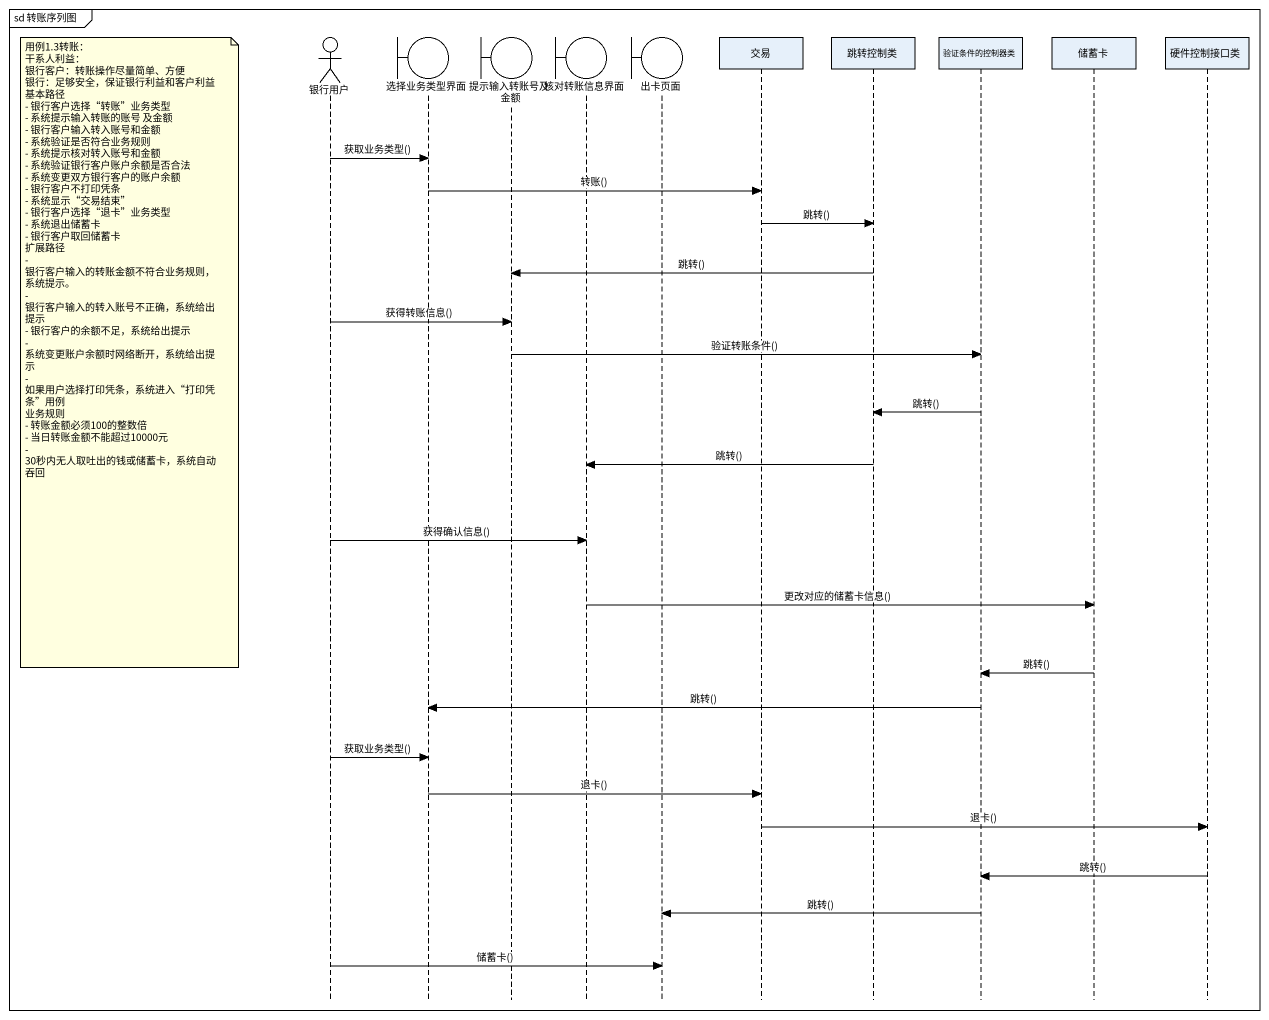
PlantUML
@startuml
mainframe sd 转账序列图
hide footbox
actor 银行用户
boundary 选择业务类型界面
boundary 提示输入转账号及金额
boundary 核对转账信息界面
boundary 出卡页面
participant 交易
participant 跳转控制类
participant 验证条件的控制器类
participant 储蓄卡
participant 硬件控制接口类

银行用户 -> 选择业务类型界面 : 获取业务类型()
选择业务类型界面 -> 交易 : 转账()
交易 -> 跳转控制类 : 跳转()
跳转控制类 -> 提示输入转账号及金额 : 跳转()
银行用户 -> 提示输入转账号及金额 : 获得转账信息()
note left of 银行用户
  用例1.3转账：
  干系人利益：
  银行客户：转账操作尽量简单、方便
  银行：足够安全，保证银行利益和客户利益
  基本路径
  - 银行客户选择“转账”业务类型
  - 系统提示输入转账的账号 及金额
  - 银行客户输入转入账号和金额
  - 系统验证是否符合业务规则
  - 系统提示核对转入账号和金额
  - 系统验证银行客户账户余额是否合法
  - 系统变更双方银行客户的账户余额
  - 银行客户不打印凭条
  - 系统显示“交易结束”
  - 银行客户选择“退卡”业务类型
  - 系统退出储蓄卡
  - 银行客户取回储蓄卡
  扩展路径
  - 银行客户输入的转账金额不符合业务规则，系统提示。
  - 银行客户输入的转入账号不正确，系统给出提示
  - 银行客户的余额不足，系统给出提示
  - 系统变更账户余额时网络断开，系统给出提示
  - 如果用户选择打印凭条，系统进入“打印凭条”用例
  业务规则
  - 转账金额必须100的整数倍
  - 当日转账金额不能超过10000元
  - 30秒内无人取吐出的钱或储蓄卡，系统自动吞回
end note
提示输入转账号及金额 -> 验证条件的控制器类 : 验证转账条件()
验证条件的控制器类 -> 跳转控制类 : 跳转()
跳转控制类 -> 核对转账信息界面 : 跳转()
银行用户 -> 核对转账信息界面 : 获得确认信息()
核对转账信息界面 -> 储蓄卡 : 更改对应的储蓄卡信息()
储蓄卡 -> 验证条件的控制器类 : 跳转()
验证条件的控制器类 -> 选择业务类型界面 : 跳转()
银行用户 -> 选择业务类型界面 : 获取业务类型()
选择业务类型界面 -> 交易 : 退卡()
交易 -> 硬件控制接口类 : 退卡()
硬件控制接口类 -> 验证条件的控制器类 : 跳转()
验证条件的控制器类 -> 出卡页面 : 跳转()
银行用户 -> 出卡页面 : 储蓄卡()
@enduml
